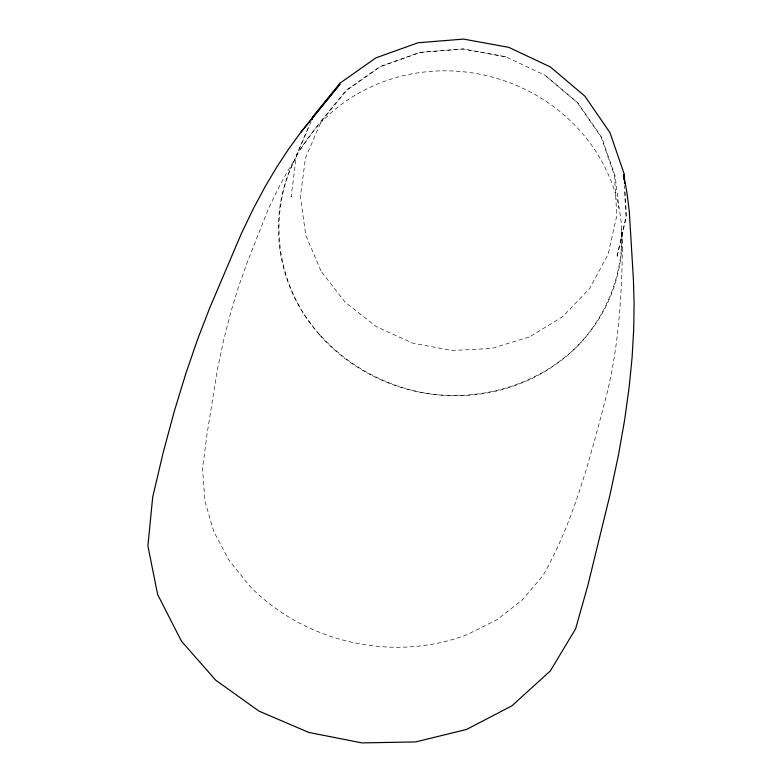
<?xml version="1.0" encoding="UTF-8"?>
<svg xmlns="http://www.w3.org/2000/svg" width="782" height="782" viewBox="0 0 782 782"><rect width="100%" height="100%" fill="white"/><g stroke="black" fill="none" stroke-linecap="round" stroke-linejoin="round"><path stroke-width="0.59" stroke-dasharray="3.91 2.93" d="M291.148 196.116L291.1 197.005L296.486 154.934L309.271 125.14M296.427 155.882L311.089 121.728M300.552 149.147L320.18 121.933L345.879 90.487L379.896 66.636L419.895 52.374L462.934 48.963L505.768 56.783L545.074 75.258L577.869 102.921L601.778 137.534L615.219 176.4L619.012 208.129M505.71 56.783L463.14 49.002L420.354 52.404L380.59 66.578L346.778 90.282L321.216 121.552L305.488 157.935L300.356 196.79L305.811 235.45L321.207 271.422L320.835 270.875L345.038 302.126L376.328 326.661L412.7 343.103L451.957 350.512L491.741 348.41L529.649 336.847L529.131 337.11L562.62 316.71L589.628 288.499L608.201 254.101L616.812 215.646L614.515 175.686L601.143 137.055L577.37 102.647L544.771 75.15M625.092 191.873L626.411 216.086L616.783 257.649L626.001 216.976L624.271 185.53M622.394 247.914C621.739 297.248 618.542 346.846 606.627 394.9C590.508 456.424 574.711 519.18 543.363 575.034L522.229 600.077L497.039 619.676L467.147 634.642C393.317 662.813 304.921 642.638 249.82 586.226L228.813 559.99L213.809 531.535L204.943 501.203L202.538 468.643L207.044 434.069L217.425 369.485L223.75 339.662L230.778 312.301L238.412 287.18L246.594 264.062L267.493 211.111L276.427 191.961L285.713 174.484L295.293 158.531C271.198 206.067 274.277 264.502 301.441 310.092C329.672 356.015 378.918 386.846 432.114 394.187C485.075 400.658 540.46 383.307 578.279 345.224C607.604 314.354 623.547 272.214 621.739 229.654L622.394 247.914M319.437 334.716A172.431 161.747 14.5 0 0 612.062 292.4A172.431 161.747 14.5 0 0 419.103 72.677A172.431 161.747 14.5 0 0 319.437 334.716"/><path stroke-width="1.17" d="M311.637 119.626L313.054 116.313L340.082 83.088L375.917 57.858L418.106 42.746L463.54 39.1L508.759 47.35L550.245 66.881L584.828 96.118L609.999 132.686L624.095 173.712L624.623 183.399M312.028 119.519L312.976 117.32L339.975 84.133L301.011 132.07L289.047 148.424L277.082 166.556L265.137 186.644L253.221 208.931L241.335 233.662L209.644 308.118L197.699 339.075L185.911 373.268L174.347 411.137L163.018 453.228L152.705 497.108L147.896 545.953L157.632 594.506L181.502 641.26L215.764 680.223L259.067 711.161L308.763 732.431L361.949 742.9L415.594 741.932L466.61 729.43L511.858 705.853L550.323 670.956L575.611 628.816L587.751 585.826L610.107 494.341L618.376 455.495L624.642 419.944L629.148 387.295L632.11 357.198L633.713 329.388L634.104 303.612L633.42 279.653L629.305 211.453L626.881 192.313L623.674 174.65L623.938 179.489M301.011 132.07L312.976 117.32"/></g></svg>
